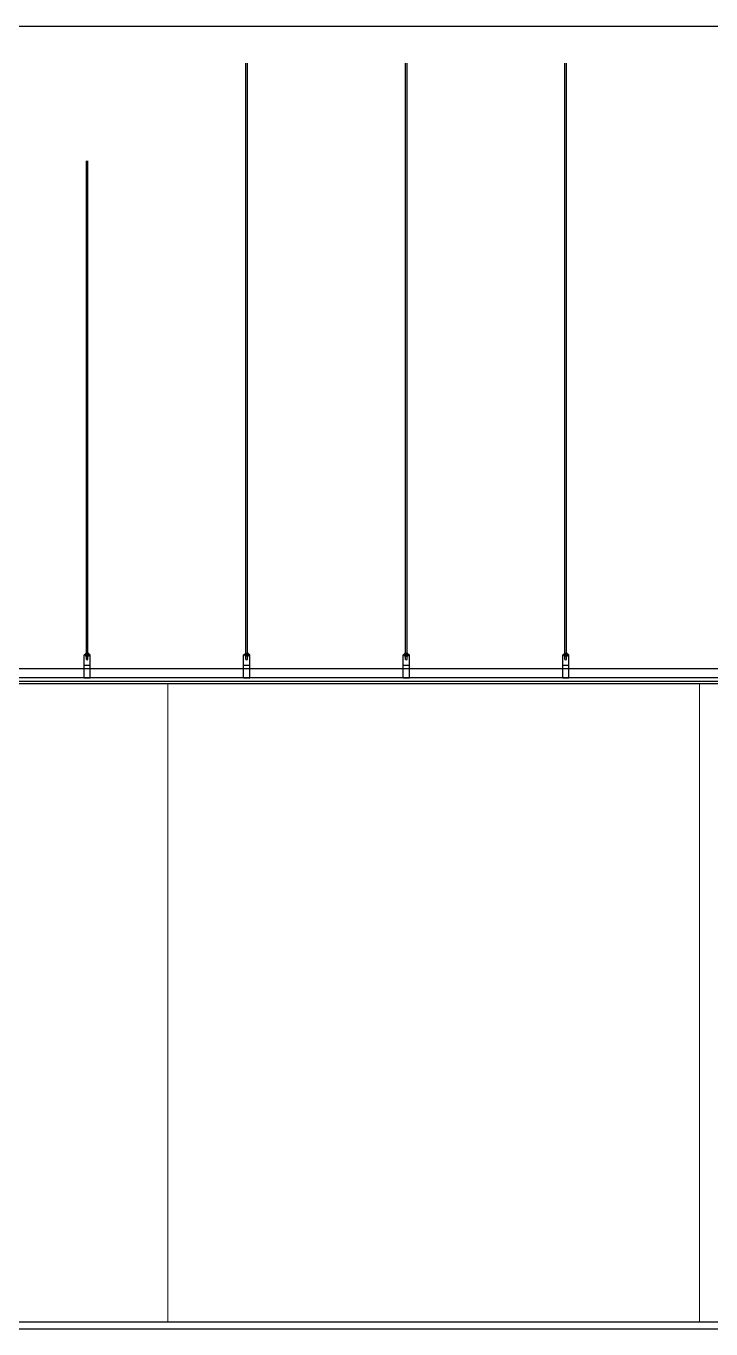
# Model space of a CAD drawing. Header units: millimetres. Extents: x 17311 to 801382, y -242618 to -104888.
# Drawn here: x 148695 to 152559, y -155278 to -147928 of the extents above; entities that cross this region are included whole.
import ezdxf

# ---------------------------------------------------------------- set-up
doc = ezdxf.new("R2010")
doc.units = ezdxf.units.MM
doc.header["$LTSCALE"] = 250
for name, color, linetype in [('A-CEIL', 8, 'Continuous'), ('A-CEIL_EL', 8, 'Continuous'), ('A-FIN', 6, 'Continuous'), ('A-FIN-8', 8, 'Continuous')]:
    doc.layers.add(name, color=color, linetype=linetype)
doc.layers.add('A-ELE-9', color=9, linetype='Continuous', lineweight=5)

msp = doc.modelspace()

# ---------------------------------------------------------------- linework, layer by layer
at = {"layer": 'A-CEIL'}
for p, q in [((155204.2, -151626.1, 0), (134818.4, -151626.1, 0)), ((155204.2, -151638.1, 0), (134825.3, -151638.1, 0))]:
    msp.add_line(p, q, dxfattribs=at)
at = {"layer": 'A-CEIL_EL'}
for p, q in [((149935.6, -151502.3, 0), (149935.6, -148138.1, 0)), ((149944.6, -151502.3, 0), (149944.6, -148138.1, 0)), ((150835.6, -151502.3, 0), (150835.6, -148138.1, 0)), ((150844.6, -151502.3, 0), (150844.6, -148138.1, 0)), ((151735.6, -151502.3, 0), (151735.6, -148138.1, 0)), ((151744.6, -151502.3, 0), (151744.6, -148138.1, 0)), ((149035.6, -151502.3, 0), (149035.6, -148688.1, 0)), ((149044.6, -151502.3, 0), (149044.6, -148688.1, 0)), ((149022.6, -151606.3, 0), (149022.6, -151475.1, 0)), ((149057.6, -151475.1, 0), (149022.6, -151475.1, 0)), ((149057.6, -151476.3, 0), (149022.6, -151476.3, 0)), ((149053.6, -151473.6, 0), (149026.6, -151473.6, 0)), ((149026.6, -151473.6, 0), (149026.6, -151475.1, 0)), ((149026.6, -151476.3, 0), (149026.6, -151477.8, 0)), ((149053.6, -151477.8, 0), (149026.6, -151477.8, 0)), ((149049.6, -151468.6, 0), (149030.6, -151468.6, 0)), ((149030.6, -151468.6, 0), (149030.6, -151473.6, 0)), ((149030.6, -151477.8, 0), (149030.6, -151482.8, 0)), ((149049.6, -151482.8, 0), (149030.6, -151482.8, 0)), ((149035.6, -151502.3, 0), (149035.6, -151482.8, 0)), ((149044.6, -151502.3, 0), (149044.6, -151482.8, 0)), ((149049.6, -151468.6, 0), (149049.6, -151473.6, 0)), ((149049.6, -151477.8, 0), (149049.6, -151482.8, 0)), ((149053.6, -151473.6, 0), (149053.6, -151475.1, 0)), ((149053.6, -151476.3, 0), (149053.6, -151477.8, 0)), ((149057.6, -151606.3, 0), (149057.6, -151475.1, 0)), ((149922.6, -151606.3, 0), (149922.6, -151475.1, 0)), ((149957.6, -151475.1, 0), (149922.6, -151475.1, 0)), ((149957.6, -151476.3, 0), (149922.6, -151476.3, 0)), ((149953.6, -151473.6, 0), (149926.6, -151473.6, 0)), ((149926.6, -151473.6, 0), (149926.6, -151475.1, 0)), ((149926.6, -151476.3, 0), (149926.6, -151477.8, 0)), ((149953.6, -151477.8, 0), (149926.6, -151477.8, 0)), ((149949.6, -151468.6, 0), (149930.6, -151468.6, 0)), ((149930.6, -151468.6, 0), (149930.6, -151473.6, 0)), ((149930.6, -151477.8, 0), (149930.6, -151482.8, 0)), ((149949.6, -151482.8, 0), (149930.6, -151482.8, 0)), ((149935.6, -151502.3, 0), (149935.6, -151482.8, 0)), ((149944.6, -151502.3, 0), (149944.6, -151482.8, 0)), ((149949.6, -151468.6, 0), (149949.6, -151473.6, 0)), ((149949.6, -151477.8, 0), (149949.6, -151482.8, 0)), ((149953.6, -151473.6, 0), (149953.6, -151475.1, 0)), ((149953.6, -151476.3, 0), (149953.6, -151477.8, 0)), ((149957.6, -151606.3, 0), (149957.6, -151475.1, 0)), ((150822.6, -151606.3, 0), (150822.6, -151475.1, 0)), ((150857.6, -151475.1, 0), (150822.6, -151475.1, 0)), ((150857.6, -151476.3, 0), (150822.6, -151476.3, 0)), ((150853.6, -151473.6, 0), (150826.6, -151473.6, 0)), ((150826.6, -151473.6, 0), (150826.6, -151475.1, 0)), ((150826.6, -151476.3, 0), (150826.6, -151477.8, 0)), ((150853.6, -151477.8, 0), (150826.6, -151477.8, 0)), ((150849.6, -151468.6, 0), (150830.6, -151468.6, 0)), ((150830.6, -151468.6, 0), (150830.6, -151473.6, 0)), ((150830.6, -151477.8, 0), (150830.6, -151482.8, 0)), ((150849.6, -151482.8, 0), (150830.6, -151482.8, 0)), ((150835.6, -151502.3, 0), (150835.6, -151482.8, 0)), ((150844.6, -151502.3, 0), (150844.6, -151482.8, 0)), ((150849.6, -151468.6, 0), (150849.6, -151473.6, 0)), ((150849.6, -151477.8, 0), (150849.6, -151482.8, 0)), ((150853.6, -151473.6, 0), (150853.6, -151475.1, 0)), ((150853.6, -151476.3, 0), (150853.6, -151477.8, 0)), ((150857.6, -151606.3, 0), (150857.6, -151475.1, 0)), ((151722.6, -151606.3, 0), (151722.6, -151475.1, 0)), ((151757.6, -151475.1, 0), (151722.6, -151475.1, 0)), ((151757.6, -151476.3, 0), (151722.6, -151476.3, 0)), ((151753.6, -151473.6, 0), (151726.6, -151473.6, 0)), ((151726.6, -151473.6, 0), (151726.6, -151475.1, 0)), ((151726.6, -151476.3, 0), (151726.6, -151477.8, 0)), ((151753.6, -151477.8, 0), (151726.6, -151477.8, 0)), ((151749.6, -151468.6, 0), (151730.6, -151468.6, 0)), ((151730.6, -151468.6, 0), (151730.6, -151473.6, 0)), ((151730.6, -151477.8, 0), (151730.6, -151482.8, 0)), ((151749.6, -151482.8, 0), (151730.6, -151482.8, 0)), ((151735.6, -151502.3, 0), (151735.6, -151482.8, 0)), ((151744.6, -151502.3, 0), (151744.6, -151482.8, 0)), ((151749.6, -151468.6, 0), (151749.6, -151473.6, 0)), ((151749.6, -151477.8, 0), (151749.6, -151482.8, 0)), ((151753.6, -151473.6, 0), (151753.6, -151475.1, 0)), ((151753.6, -151476.3, 0), (151753.6, -151477.8, 0)), ((151757.6, -151606.3, 0), (151757.6, -151475.1, 0)), ((155184.3, -151555.1, 0), (134885.8, -151555.1)), ((149057.6, -151534.6, 0), (149022.6, -151534.6, 0)), ((149057.6, -151555.1, 0), (149022.6, -151555.1, 0)), ((149957.6, -151534.6, 0), (149922.6, -151534.6, 0)), ((149957.6, -151555.1, 0), (149922.6, -151555.1, 0)), ((150857.6, -151534.6, 0), (150822.6, -151534.6, 0)), ((150857.6, -151555.1, 0), (150822.6, -151555.1, 0)), ((151757.6, -151534.6, 0), (151722.6, -151534.6, 0)), ((151757.6, -151555.1, 0), (151722.6, -151555.1, 0)), ((155184.3, -151605.1, 0), (134885.8, -151605.1)), ((149057.6, -151605.1, 0), (149022.6, -151605.1, 0)), ((149057.6, -151606.3, 0), (149022.6, -151606.3, 0)), ((149957.6, -151605.1, 0), (149922.6, -151605.1, 0)), ((149957.6, -151606.3, 0), (149922.6, -151606.3, 0)), ((150857.6, -151605.1, 0), (150822.6, -151605.1, 0)), ((150857.6, -151606.3, 0), (150822.6, -151606.3, 0)), ((151757.6, -151605.1, 0), (151722.6, -151605.1, 0)), ((151757.6, -151606.3, 0), (151722.6, -151606.3, 0))]:
    msp.add_line(p, q, dxfattribs=at)
for centre in [(149040.1, -151490.8, 0), (149940.1, -151490.8, 0), (150840.1, -151490.8, 0), (151740.1, -151490.8, 0)]:
    msp.add_arc(centre, 12.4, 248.71498, 291.28502, dxfattribs=at)
at = {"layer": 'A-ELE-9'}
for p, q in [((149495.3, -155238.1, 0), (149495.3, -151638.1, 0)), ((152495.3, -155238.1, 0), (152495.3, -151638.1, 0))]:
    msp.add_line(p, q, dxfattribs=at)
at = {"layer": 'A-FIN', "linetype": 'Continuous'}
msp.add_line((134795.3, -155238.1), (155668.4, -155238.1), dxfattribs=at)
at = {"layer": 'A-FIN-8', "linetype": 'Continuous'}
for p, q in [((144367.3, -147928.1), (155718.4, -147928.1)), ((134795.3, -155278.1), (155672.1, -155278.1))]:
    msp.add_line(p, q, dxfattribs=at)

doc.saveas('drawing.dxf')
